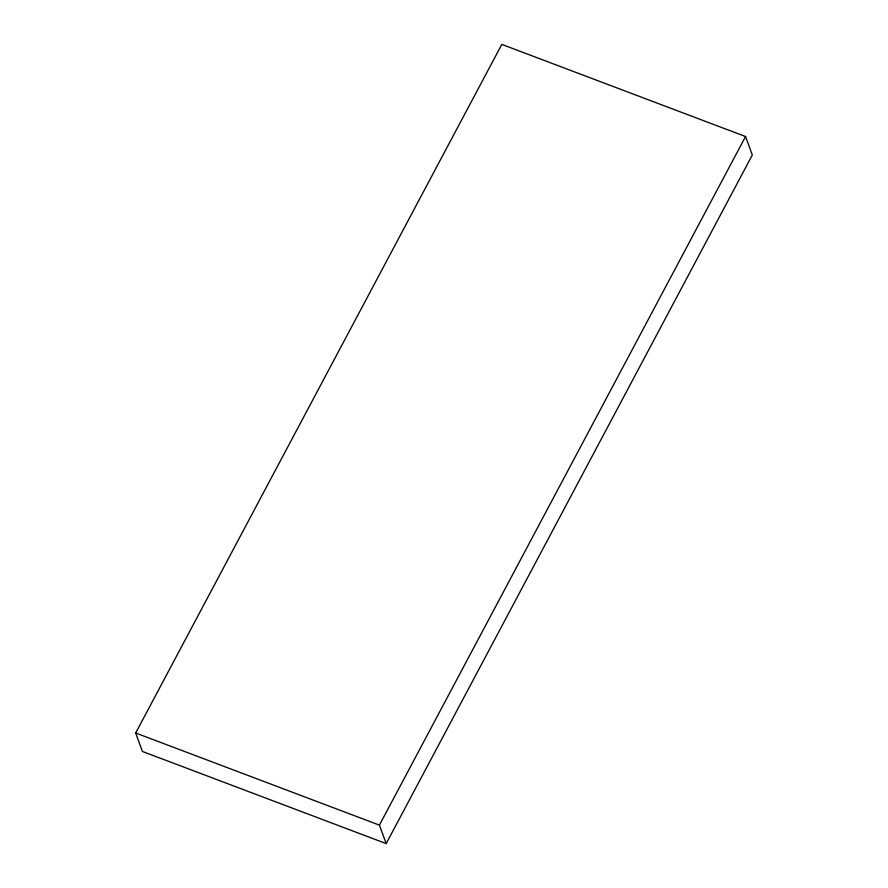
<?xml version="1.0" encoding="UTF-8"?>
<svg xmlns="http://www.w3.org/2000/svg" width="888" height="888" viewBox="0 0 888 888"><rect width="100%" height="100%" fill="white"/><g stroke="black" fill="none" stroke-linecap="round" stroke-linejoin="round"><path stroke-width="1.33" d="M135.675 733L501.809 44.4L745.554 136.53L752.325 155L386.191 843.6L142.446 751.47L135.675 733L379.42 825.13L386.191 843.6M379.42 825.13L745.554 136.53"/></g></svg>
